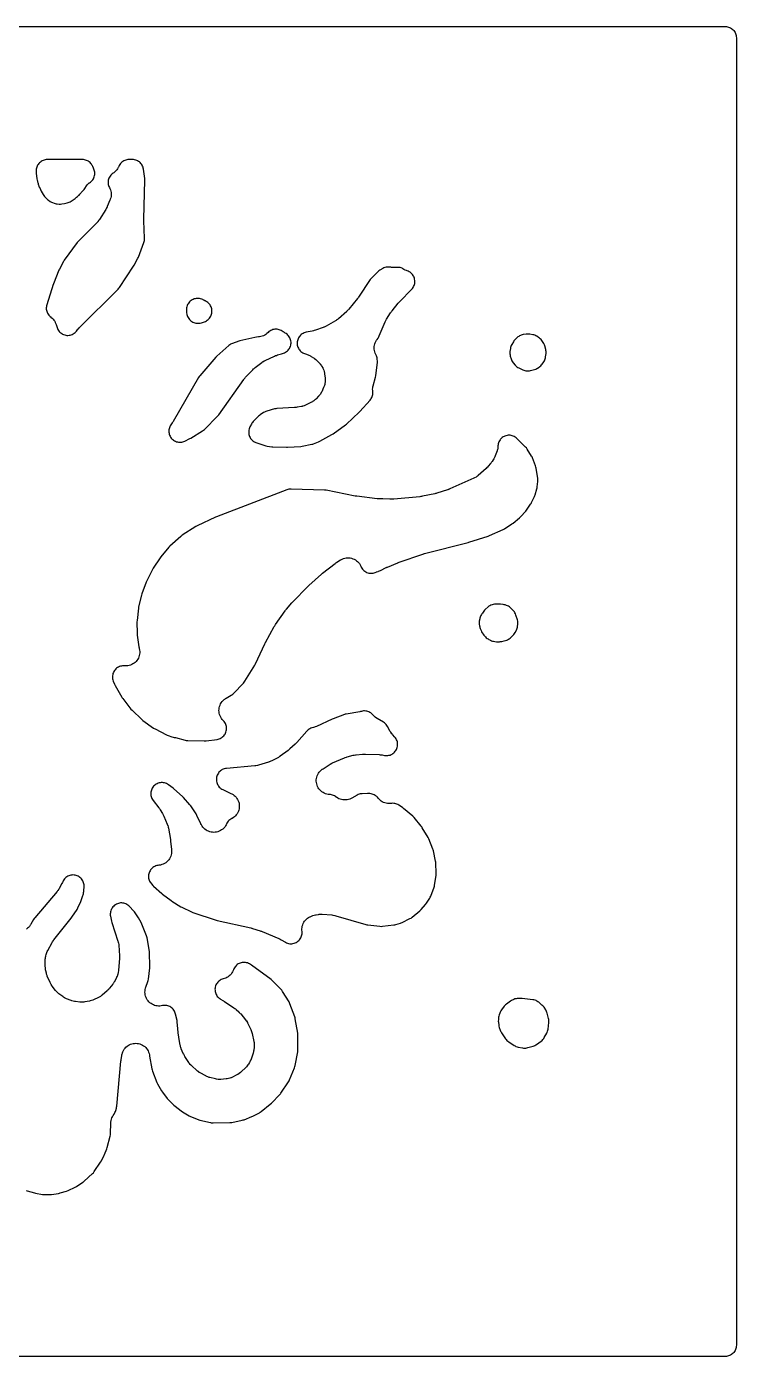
# Model space of a CAD drawing. Header units: millimetres. Extents: x 0 to 300, y 0 to 300.
# Drawn here: x 140.1 to 300.1, y -0.1 to 299.8 of the extents above; entities that cross this region are included whole.
import ezdxf

# ---------------------------------------------------------------- set-up
doc = ezdxf.new("R2010")
doc.units = ezdxf.units.MM
doc.layers.add('CUT', color=7, linetype='CONTINUOUS')

msp = doc.modelspace()

# ---------------------------------------------------------------- linework, layer by layer
at = {"layer": 'CUT'}
for points in [[(2.4114, 299.8475), (297.5886, 299.8475), (297.8947, 299.8324), (298.1371, 299.7965), (298.3748, 299.7369), (298.6056, 299.6544), (298.8271, 299.5496), (299.0373, 299.4236), (299.2341, 299.2776), (299.4156, 299.1131), (299.5802, 298.9315), (299.7262, 298.7347), (299.8521, 298.5245), (299.9569, 298.303), (300.0395, 298.0723), (300.099, 297.8346), (300.135, 297.5922), (300.15, 297.2861), (300.15, 2.4114), (300.135, 2.1053), (300.099, 1.8629), (300.0395, 1.6252), (299.9569, 1.3944), (299.8521, 1.1729), (299.7262, 0.9627), (299.5802, 0.7659), (299.4156, 0.5844), (299.2341, 0.4198), (299.0373, 0.2738), (298.8271, 0.1479), (298.6056, 0.0431), (298.3748, -0.0395), (298.1371, -0.099), (297.8947, -0.135), (297.5886, -0.15), (2.4114, -0.15)], [(140.032, 37.2926), (140.2198, 37.2301), (141.8791, 36.7504), (142.1138, 36.6947), (143.6831, 36.4011), (143.9143, 36.369), (144.1474, 36.3585), (145.3209, 36.3607), (145.6818, 36.3876), (147.3267, 36.6307), (147.5115, 36.6651), (147.6932, 36.7134), (149.1308, 37.1536), (149.4734, 37.2868), (151.0506, 38.0376), (151.3385, 38.1988), (152.7774, 39.1342), (152.9417, 39.2506), (153.096, 39.3799), (154.9661, 41.079), (155.1756, 41.2937), (155.358, 41.532), (156.7741, 43.633), (156.9541, 43.9469), (157.5626, 45.2124), (157.5759, 45.2406), (157.5784, 45.2459), (157.6306, 45.3663), (158.1716, 46.7082), (158.2653, 46.9868), (158.9676, 49.5687), (159.0289, 49.8632), (159.0544, 50.1629), (159.1125, 52.502), (159.1215, 52.6853), (159.1239, 52.718), (159.1652, 53.0528), (159.2326, 53.3531), (159.329, 53.6454), (159.4534, 53.9268), (159.6048, 54.1948), (159.8339, 54.521), (159.8319, 54.5223), (159.9074, 54.6298), (160.0271, 54.8409), (160.1257, 55.0627), (160.2023, 55.2929), (160.3511, 55.8249), (160.4021, 56.0454), (160.433, 56.2697), (161.3647, 66.4186), (161.3793, 66.5514), (161.3908, 66.6414), (161.4101, 66.7736), (161.5725, 67.7621), (161.6068, 67.9431), (161.6137, 67.9752), (161.7011, 68.3022), (161.8096, 68.5913), (161.946, 68.8683), (162.1089, 69.1306), (162.2967, 69.3757), (162.5077, 69.6011), (162.7398, 69.8048), (162.9907, 69.9848), (163.258, 70.1393), (163.5392, 70.2668), (163.8316, 70.3661), (164.1323, 70.4363), (164.4384, 70.4766), (164.747, 70.4868), (165.0551, 70.4666), (165.3598, 70.4163), (165.658, 70.3364), (165.947, 70.2276), (166.2239, 70.091), (166.4861, 69.9278), (166.731, 69.7398), (166.9563, 69.5287), (167.1598, 69.2965), (167.3395, 69.0454), (167.4938, 68.7779), (167.6211, 68.4966), (167.7202, 68.2042), (167.7968, 67.8745), (167.8048, 67.8307), (167.8249, 67.7082), (167.8306, 67.6691), (167.8404, 67.6082), (168.3404, 64.7114), (168.3959, 64.4647), (168.4761, 64.2248), (169.4817, 61.6577), (169.6328, 61.3398), (170.5296, 59.7525), (170.7295, 59.4516), (171.822, 58.0407), (172.0337, 57.8008), (173.3171, 56.5213), (173.5624, 56.3067), (174.9697, 55.2293), (175.2234, 55.0586), (176.768, 54.1515), (177.0697, 54.0007), (178.7552, 53.296), (178.9413, 53.2267), (179.1323, 53.1724), (181.5376, 52.5912), (181.7491, 52.5496), (181.9634, 52.5264), (182.179, 52.5218), (185.9047, 52.6026), (186.1253, 52.6171), (186.3438, 52.6511), (188.7236, 53.1301), (188.9384, 53.1833), (189.1476, 53.2553), (190.8787, 53.938), (191.1362, 54.0569), (192.5863, 54.8288), (192.7784, 54.9424), (192.9597, 55.0727), (195.0562, 56.7262), (195.3132, 56.9595), (197.1717, 58.8991), (197.3156, 59.0632), (197.4447, 59.2391), (199.1702, 61.8196), (199.2973, 62.0316), (199.4028, 62.2552), (200.5275, 64.9795), (200.614, 65.2244), (200.6747, 65.4768), (201.2415, 68.5273), (201.2729, 68.7538), (201.2835, 68.9822), (201.286, 72.3118), (201.2765, 72.531), (201.2479, 72.7486), (200.671, 76.0134), (200.625, 76.2216), (200.5614, 76.4251), (199.4906, 79.3997), (199.3921, 79.6348), (199.2703, 79.8586), (197.8355, 82.2013), (197.6712, 82.4378), (197.4808, 82.6539), (195.5504, 84.6052), (195.4066, 84.7394), (195.2528, 84.862), (190.7913, 88.1381), (190.5709, 88.2827), (190.3679, 88.401), (190.152, 88.5132), (189.9261, 88.6039), (189.6925, 88.6722), (189.4534, 88.7175), (189.211, 88.7392), (188.9677, 88.7374), (188.7256, 88.7118), (188.4872, 88.6629), (188.2547, 88.591), (188.0303, 88.4968), (187.8161, 88.3813), (187.6142, 88.2455), (187.4264, 88.0907), (187.2546, 87.9183), (187.1003, 87.7301), (186.965, 87.5278), (186.8501, 87.3133), (186.7566, 87.0886), (186.6881, 86.8985), (186.5573, 86.6227), (186.4004, 86.3609), (186.2188, 86.1155), (186.0143, 85.8889), (185.7888, 85.6831), (185.5445, 85.5003), (185.2835, 85.3419), (185.0084, 85.2096), (184.7218, 85.1046), (184.4492, 85.0338), (184.2132, 84.9599), (183.9857, 84.863), (183.7688, 84.7441), (183.5647, 84.6044), (183.3755, 84.4452), (183.2029, 84.2681), (183.0487, 84.0747), (182.9143, 83.8671), (182.8011, 83.6473), (182.7101, 83.4173), (182.6423, 83.1794), (182.5984, 82.9361), (182.5787, 82.6895), (182.5835, 82.4423), (182.6127, 82.1967), (182.666, 81.9552), (182.7429, 81.7201), (182.8426, 81.4938), (182.9642, 81.2785), (183.1065, 81.0762), (183.2681, 80.889), (183.4474, 80.7187), (183.6427, 80.5669), (183.852, 80.4351), (184.3467, 80.1568), (184.4834, 80.0761), (184.5751, 80.0193), (184.7083, 79.9328), (186.8515, 78.4758), (187.0451, 78.3349), (187.1734, 78.2352), (187.3576, 78.0823), (187.932, 77.5736), (188.0436, 77.4707), (188.0632, 77.4518), (188.2734, 77.2329), (188.2914, 77.2125), (188.3897, 77.0968), (189.4905, 75.7469), (189.6279, 75.5676), (189.6514, 75.535), (189.8926, 75.1533), (189.912, 75.118), (190.0149, 74.9169), (190.643, 73.5932), (190.7301, 73.3951), (190.7446, 73.3594), (190.8838, 72.9498), (190.8941, 72.9127), (190.9457, 72.7025), (191.343, 70.8581), (191.3812, 70.6528), (191.387, 70.616), (191.4256, 70.2341), (191.4215, 69.8503), (191.419, 69.8132), (191.3994, 69.6052), (191.313, 68.9016), (191.2826, 68.6996), (191.2762, 68.6637), (191.1826, 68.2663), (191.1724, 68.2313), (191.1095, 68.037), (190.7023, 66.8862), (190.634, 66.7078), (190.621, 66.6762), (190.4577, 66.331), (190.4415, 66.301), (190.3469, 66.1351), (190.1253, 65.7687), (190.0386, 65.6319), (190.0225, 65.6078), (189.8471, 65.3673), (189.6516, 65.1429), (189.6316, 65.1219), (189.5176, 65.0069), (188.516, 64.04), (188.3677, 63.9043), (188.3406, 63.8808), (188.049, 63.6542), (187.7349, 63.4601), (187.7034, 63.4429), (187.5245, 63.3514), (186.3603, 62.7944), (186.2072, 62.7254), (186.1796, 62.7136), (185.8903, 62.6059), (185.6187, 62.5315), (185.3149, 62.477), (185.2851, 62.473), (185.1182, 62.4545), (183.9228, 62.3491), (183.7211, 62.3368), (183.685, 62.3356), (183.3138, 62.3429), (182.9455, 62.3902), (182.9101, 62.3967), (182.7124, 62.4385), (181.4445, 62.7426), (181.2794, 62.7862), (181.2501, 62.7946), (180.953, 62.8952), (180.6662, 63.0224), (180.6389, 63.0361), (180.488, 63.1157), (179.2213, 63.8217), (179.0421, 63.9282), (179.0107, 63.9481), (178.6716, 64.1901), (178.6426, 64.2133), (178.4836, 64.348), (177.3295, 65.3826), (177.2085, 65.496), (177.1874, 65.5167), (176.9793, 65.7394), (176.7917, 65.9795), (176.7745, 66.0037), (176.6814, 66.1408), (175.7765, 67.538), (175.6886, 67.6806), (175.6735, 67.7065), (175.5172, 68.0027), (175.5044, 68.0298), (175.4364, 68.1829), (174.989, 69.2529), (174.9167, 69.4399), (174.9047, 69.4736), (174.7904, 69.8578), (174.7821, 69.8926), (174.7405, 70.0888), (174.4335, 71.7564), (174.4077, 71.9157), (174.3925, 72.0243), (174.3736, 72.1845), (174.0714, 75.3232), (174.0224, 75.6302), (173.6976, 77.0795), (173.6327, 77.3147), (173.5452, 77.5424), (173.4359, 77.7606), (173.3058, 77.967), (173.1563, 78.1598), (172.9887, 78.3371), (172.8046, 78.4972), (172.6057, 78.6385), (172.394, 78.7599), (172.1716, 78.86), (171.9404, 78.938), (171.7027, 78.993), (171.4607, 79.0246), (171.2169, 79.0325), (170.9734, 79.0166), (170.7327, 78.977), (170.4549, 78.9173), (170.1544, 78.8824), (169.8519, 78.8766), (169.5503, 78.8998), (169.2523, 78.952), (168.9607, 79.0325), (168.6782, 79.1406), (168.4074, 79.2754), (168.1508, 79.4356), (167.9108, 79.6197), (167.6895, 79.826), (167.4891, 80.0526), (167.3114, 80.2975), (167.1581, 80.5582), (167.0305, 80.8325), (166.9299, 81.1178), (166.8571, 81.4114), (166.8129, 81.7107), (166.7976, 82.0128), (166.8115, 82.315), (166.8543, 82.6145), (166.9325, 82.9367), (166.9416, 82.9676), (166.9967, 83.1394), (167.4389, 84.4119), (167.5116, 84.6627), (167.5577, 84.9197), (167.8888, 87.545), (167.9055, 87.7359), (167.9075, 87.9275), (167.827, 90.8097), (167.7924, 91.1607), (167.2639, 94.2564), (167.2102, 94.4981), (167.1329, 94.7333), (166.1174, 97.3731), (165.9622, 97.7025), (165.3599, 98.7717), (165.204, 99.0145), (164.4027, 100.117), (164.2249, 100.3347), (163.3132, 101.3313), (163.136, 101.5065), (162.9423, 101.6633), (162.7339, 101.7999), (162.513, 101.9152), (162.2816, 102.0079), (162.0422, 102.0771), (161.7972, 102.1221), (161.5488, 102.1425), (161.2996, 102.138), (161.0522, 102.1088), (160.8088, 102.0551), (160.572, 101.9774), (160.3442, 101.8766), (160.1275, 101.7535), (159.9241, 101.6095), (159.7361, 101.446), (159.5653, 101.2646), (159.4134, 101.067), (159.2819, 100.8553), (159.1721, 100.6316), (159.0852, 100.3981), (159.0219, 100.1571), (158.983, 99.9109), (158.9687, 99.6621), (158.9793, 99.4132), (159.0146, 99.1665), (159.2377, 98.0195), (159.3168, 97.716), (160.7026, 93.5007), (160.7477, 93.3533), (160.7552, 93.3268), (160.8213, 93.0513), (160.8646, 92.7713), (160.8676, 92.7438), (160.8817, 92.5904), (161.0488, 90.2425), (161.0561, 90.1043), (161.0569, 90.0795), (161.0561, 89.8029), (161.0552, 89.7781), (161.0471, 89.64), (160.8452, 87.0081), (160.8293, 86.8465), (160.8258, 86.8176), (160.7731, 86.4972), (160.7671, 86.4688), (160.7304, 86.3106), (160.6959, 86.1757), (160.6405, 85.9805), (160.6296, 85.946), (160.4875, 85.5661), (160.473, 85.533), (160.3867, 85.3493), (159.975, 84.5312), (159.8866, 84.3661), (159.8701, 84.337), (159.6692, 84.021), (159.6499, 83.9937), (159.5379, 83.8436), (158.7952, 82.8986), (158.6782, 82.7571), (158.6567, 82.7323), (158.4028, 82.4673), (158.379, 82.4448), (158.2426, 82.3219), (157.1425, 81.3785), (157.0118, 81.2715), (156.9879, 81.2528), (156.7349, 81.0727), (156.4666, 80.916), (156.4398, 80.9019), (156.2884, 80.8268), (155.1876, 80.3106), (155.0411, 80.2458), (155.0147, 80.2347), (154.7383, 80.1329), (154.4544, 80.0551), (154.4264, 80.0487), (154.2695, 80.0163), (153.2082, 79.8209), (153.0289, 79.7923), (152.9968, 79.788), (152.6643, 79.7596), (152.3307, 79.7635), (152.2983, 79.7654), (152.1174, 79.7807), (151.1052, 79.8908), (150.9394, 79.9126), (150.9099, 79.9172), (150.6084, 79.9775), (150.3136, 80.0645), (150.2853, 80.0742), (150.1284, 80.1321), (149.131, 80.5259), (148.9796, 80.5895), (148.9527, 80.6015), (148.6827, 80.7365), (148.4256, 80.8946), (148.4012, 80.911), (148.2673, 81.006), (147.3638, 81.677), (147.2325, 81.7791), (147.2095, 81.7978), (146.9812, 82.0011), (146.7718, 82.2238), (146.7524, 82.2463), (146.6468, 82.3747), (145.8903, 83.3375), (145.7909, 83.47), (145.7736, 83.4941), (145.6073, 83.7492), (145.4642, 84.018), (145.4514, 84.0448), (145.3834, 84.1959), (144.7693, 85.645), (144.7112, 85.7904), (144.7013, 85.8167), (144.6036, 86.1141), (144.596, 86.1411), (144.5565, 86.2927), (144.4289, 86.8286), (144.3845, 87.0421), (144.3778, 87.0803), (144.3267, 87.5131), (144.3244, 87.5519), (144.3178, 87.7699), (144.316, 89.2448), (144.3192, 89.4044), (144.3204, 89.4329), (144.345, 89.7253), (144.3943, 90.0145), (144.4003, 90.0425), (144.4372, 90.1977), (144.5168, 90.5041), (144.5794, 90.7185), (144.5916, 90.7564), (144.7545, 91.1721), (144.7711, 91.2082), (144.8709, 91.4081), (145.8409, 93.2158), (145.9251, 93.3645), (145.9408, 93.3908), (146.129, 93.6758), (146.147, 93.7005), (146.2507, 93.8363), (150.1764, 98.743), (150.3083, 98.924), (151.4799, 100.6921), (151.5758, 100.8493), (151.66, 101.013), (152.3569, 102.5016), (152.4411, 102.7043), (152.5072, 102.9135), (152.5795, 103.1829), (152.6318, 103.36), (152.6419, 103.3914), (152.7939, 103.7944), (152.7931, 103.7947), (152.8591, 103.9716), (152.9247, 104.2261), (152.9632, 104.4861), (152.9742, 104.7487), (152.9737, 104.7946), (152.975, 104.828), (152.987, 105.0149), (153.0512, 105.7331), (153.0611, 105.977), (153.0471, 106.2206), (153.0094, 106.4617), (152.9484, 106.6981), (152.8646, 106.9273), (152.7589, 107.1473), (152.6322, 107.3559), (152.4858, 107.5512), (152.3211, 107.7312), (152.1396, 107.8944), (151.943, 108.039), (151.7333, 108.1639), (151.5124, 108.2676), (151.2824, 108.3494), (151.0456, 108.4083), (150.8041, 108.4438), (150.5603, 108.4556), (150.3166, 108.4437), (150.0751, 108.4079), (149.8383, 108.3489), (149.6084, 108.267), (149.3876, 108.1631), (149.1779, 108.0381), (148.9815, 107.8933), (148.8001, 107.7301), (148.6354, 107.5499), (148.4892, 107.3545), (148.3626, 107.1458), (148.2571, 106.9258), (148.187, 106.7595), (148.1709, 106.7264), (148.0753, 106.5433), (147.443, 105.4092), (147.3501, 105.2518), (147.3328, 105.2241), (147.1246, 104.9237), (147.1047, 104.8978), (146.9898, 104.7556), (141.9408, 98.8059), (141.8042, 98.6296), (141.6839, 98.4419), (141.0402, 97.3312), (140.9434, 97.1733), (140.9254, 97.1455), (140.7264, 96.8692), (140.521, 96.6363), (140.2935, 96.4248), (140.0463, 96.2368)]]:
    msp.add_lwpolyline(points, dxfattribs=at)
for points in [[(142.4176, 265.5052), (142.4892, 265.2355), (142.5381, 265.0856), (142.576, 264.8555), (142.6193, 264.6479), (142.68, 264.4447), (142.6858, 264.4279), (142.7219, 264.2893), (142.7928, 264.0888), (142.8667, 263.9049), (142.887, 263.8462), (142.9689, 263.6396), (142.9911, 263.5955), (143.1996, 263.0768), (143.2805, 262.8964), (143.3755, 262.7229), (143.8377, 261.9527), (143.9784, 261.7429), (144.1396, 261.5485), (144.5943, 261.053), (144.8126, 260.8424), (145.0548, 260.6598), (145.4396, 260.4047), (145.6947, 260.2565), (145.9655, 260.1393), (146.3319, 260.0059), (146.5385, 259.9406), (146.75, 259.8935), (146.9648, 259.8649), (147.4507, 259.8215), (147.7366, 259.8123), (148.0218, 259.836), (148.6337, 259.9221), (148.9319, 259.9828), (149.2205, 260.0793), (149.8897, 260.3493), (150.1297, 260.4613), (150.3566, 260.598), (151.0239, 261.0502), (151.202, 261.1828), (151.3677, 261.3307), (151.5622, 261.5206), (151.629, 261.5733), (151.7864, 261.7084), (151.9321, 261.8562), (152.1337, 262.0784), (152.1863, 262.1297), (152.3307, 262.283), (152.41, 262.3829), (152.8561, 262.8745), (153.05, 263.1169), (153.7741, 264.1473), (153.8349, 264.2432), (153.997, 264.3936), (154.239, 264.5781), (154.2924, 264.6112), (154.5005, 264.7552), (154.693, 264.9194), (154.8679, 265.1023), (155.0234, 265.3019), (155.1579, 265.5163), (155.2701, 265.7431), (155.3588, 265.9801), (155.423, 266.2248), (155.4622, 266.4748), (155.4759, 266.7275), (155.4641, 266.9802), (155.4267, 267.2305), (155.3642, 267.4757), (155.2772, 267.7133), (155.1667, 267.941), (155.1631, 267.9474), (155.0096, 268.2728), (155.0088, 268.2748), (155.0074, 268.2742), (154.955, 268.4022), (154.8452, 268.6116), (154.7162, 268.8097), (154.569, 268.9947), (154.405, 269.165), (154.2256, 269.319), (154.0325, 269.4554), (153.8274, 269.5729), (153.612, 269.6706), (153.3885, 269.7474), (153.1586, 269.8028), (152.9246, 269.8363), (152.6884, 269.8475), (152.2256, 269.8475), (152.2189, 269.8475), (144.8446, 269.8475), (144.799, 269.8475), (144.7685, 269.8475), (144.5272, 269.8358), (144.2881, 269.8009), (144.0535, 269.743), (143.8255, 269.6628), (143.6064, 269.561), (143.3982, 269.4384), (143.2027, 269.2964), (143.0219, 269.1361), (142.8574, 268.9591), (142.7107, 268.7671), (142.5833, 268.5618), (142.4762, 268.3452), (142.3906, 268.1192), (142.3272, 267.8861), (142.2866, 267.6479), (142.2692, 267.4069), (142.2605, 267.04), (142.2658, 266.8064), (142.293, 266.5744), (142.3168, 266.4295), (142.3258, 266.3323), (142.3327, 266.1365), (142.3603, 265.9578), (142.3766, 265.7813)], [(146.2595, 233.635), (146.4288, 233.3827), (146.5729, 233.1153), (146.7019, 232.8084), (146.713, 232.7779), (146.7709, 232.6063), (146.9766, 231.944), (147.062, 231.7105), (147.1703, 231.4866), (147.3003, 231.2746), (147.4506, 231.0765), (147.6199, 230.8944), (147.8065, 230.73), (148.0085, 230.5849), (148.2239, 230.4606), (148.4506, 230.3584), (148.6863, 230.2791), (148.9287, 230.2237), (149.1754, 230.1926), (149.424, 230.1862), (149.672, 230.2045), (149.917, 230.2474), (150.1564, 230.3144), (150.3881, 230.4048), (150.6096, 230.5178), (150.8188, 230.6523), (151.0136, 230.8069), (151.192, 230.98), (151.3524, 231.1701), (151.4961, 231.3586), (151.657, 231.5555), (151.7707, 231.6853), (151.9445, 231.8708), (160.7219, 240.6228), (160.8891, 240.8069), (161.0371, 241.0067), (164.2273, 245.7935), (164.3544, 246.0066), (165.1867, 247.5724), (165.3183, 247.8632), (166.551, 251.1303), (166.6284, 251.3721), (166.681, 251.6206), (166.708, 251.8731), (166.7093, 252.127), (166.5309, 256.0308), (166.5271, 256.1716), (166.5263, 256.2674), (166.5278, 256.4083), (166.7863, 265.1771), (166.7834, 265.3904), (166.7625, 265.6027), (166.4644, 267.6994), (166.4196, 267.9333), (166.3529, 268.1619), (166.2646, 268.3831), (166.1557, 268.595), (166.0272, 268.7955), (165.8802, 268.9828), (165.716, 269.1553), (165.5361, 269.3115), (165.3422, 269.4497), (165.136, 269.5689), (164.9194, 269.668), (164.6943, 269.746), (164.4629, 269.8022), (164.2271, 269.8361), (163.9892, 269.8475), (163.178, 269.8475), (162.9348, 269.8356), (162.6939, 269.8001), (162.4576, 269.7414), (162.2281, 269.66), (162.0077, 269.5566), (161.7983, 269.4323), (161.6021, 269.2882), (161.4207, 269.1257), (161.2561, 268.9463), (161.1097, 268.7518), (160.9829, 268.5439), (160.8769, 268.3247), (160.8658, 268.2986), (160.7882, 268.128), (160.7736, 268.0979), (160.608, 267.7959), (160.4302, 267.5368), (160.2275, 267.2968), (160.0017, 267.0783), (159.7553, 266.8833), (159.6254, 266.8001), (159.4244, 266.657), (159.2385, 266.4947), (159.0694, 266.3149), (158.919, 266.1193), (158.7885, 265.9099), (158.6793, 265.6885), (158.5925, 265.4575), (158.5289, 265.2191), (158.4891, 264.9756), (158.4735, 264.7293), (158.4822, 264.4827), (158.5153, 264.2381), (158.5722, 263.998), (158.6526, 263.7647), (158.7556, 263.5404), (158.8792, 263.303), (158.9929, 263.0208), (159.0788, 262.7288), (159.1361, 262.43), (159.1643, 262.127), (159.163, 261.8227), (159.1324, 261.52), (159.0726, 261.2216), (158.9758, 260.9024), (158.9649, 260.8719), (158.8998, 260.7025), (158.3014, 259.2521), (158.2347, 259.1003), (158.2222, 259.0734), (158.0692, 258.7792), (158.0543, 258.7535), (157.9682, 258.6118), (156.5211, 256.3452), (156.4121, 256.184), (156.3919, 256.1557), (156.1497, 255.8512), (156.1267, 255.8251), (155.994, 255.6827), (151.759, 251.3663), (151.5385, 251.1087), (148.6037, 247.1679), (148.4955, 247.0105), (148.3998, 246.8454), (147.4957, 245.1395), (147.3765, 244.8796), (146.1716, 241.7995), (146.1609, 241.7715), (146.1589, 241.7664), (146.1173, 241.647), (144.6587, 237.0983), (144.5948, 236.8591), (144.555, 236.6147), (144.5395, 236.3677), (144.5485, 236.1203), (144.5819, 235.875), (144.6394, 235.6342), (144.7205, 235.4003), (144.8243, 235.1755), (144.9498, 234.9622), (145.0959, 234.7622), (145.2609, 234.5777), (145.4434, 234.4105), (145.624, 234.2753), (145.5953, 234.2967), (145.8521, 234.0848), (146.0667, 233.8697)], [(201.112, 213.9593), (200.8768, 213.9241), (200.7164, 213.9053), (200.4795, 213.885), (196.5451, 213.6742), (196.2684, 213.6439), (195.9968, 213.583), (194.2702, 213.0934), (194.0188, 213.0075), (193.778, 212.8954), (193.5504, 212.7583), (192.7753, 212.2335), (192.5842, 212.0903), (192.4076, 211.9296), (191.2214, 210.7411), (191.0525, 210.5539), (190.9033, 210.3507), (190.7753, 210.1334), (190.4588, 209.528), (190.3552, 209.3037), (190.2744, 209.0703), (190.2169, 208.83), (190.1835, 208.5852), (190.1743, 208.3384), (190.1896, 208.0918), (190.2292, 207.8479), (190.2926, 207.6091), (190.3793, 207.3778), (190.4884, 207.1561), (190.6188, 206.9463), (190.7693, 206.7504), (190.9384, 206.5703), (191.1245, 206.4078), (191.3257, 206.2644), (191.4352, 206.1943), (191.6154, 206.0892), (191.8037, 205.9995), (191.9989, 205.9258), (193.8394, 205.3172), (194.0716, 205.2527), (194.3088, 205.2108), (195.3782, 205.0748), (195.6033, 205.0565), (198.7127, 204.944), (198.9616, 204.9474), (201.9196, 205.1355), (202.2703, 205.1829), (204.4302, 205.6323), (204.6291, 205.6823), (204.8232, 205.7484), (205.9544, 206.1862), (206.2582, 206.3278), (208.9426, 207.8064), (209.2147, 207.98), (211.9896, 210.0145), (212.2067, 210.1933), (215.0987, 212.8618), (215.2705, 213.0366), (217.5399, 215.5854), (217.6863, 215.766), (217.8152, 215.9594), (217.9256, 216.164), (218.0166, 216.3779), (218.0873, 216.5994), (218.137, 216.8264), (218.1655, 217.0571), (218.1725, 217.2895), (218.1578, 217.5215), (218.1343, 217.735), (218.1294, 218.0274), (218.1517, 218.319), (218.2057, 218.6349), (218.2124, 218.6653), (218.2537, 218.8347), (218.7637, 220.7339), (218.8325, 221.0939), (219.1867, 224.144), (219.2033, 224.4495), (219.1825, 224.7547), (219.1633, 224.9018), (219.1239, 225.1252), (219.0644, 225.3441), (218.9853, 225.5567), (218.8872, 225.7612), (218.831, 225.866), (218.8165, 225.8946), (218.6821, 226.195), (218.5861, 226.4796), (218.5178, 226.772), (218.4776, 227.0696), (218.466, 227.3697), (218.483, 227.6695), (218.5286, 227.9663), (218.6023, 228.2574), (218.7034, 228.5402), (218.831, 228.812), (218.9987, 229.0953), (219.0163, 229.122), (219.1183, 229.2692), (219.3518, 229.5895), (219.5072, 229.8307), (219.634, 230.0881), (220.9754, 233.2584), (221.0367, 233.3957), (221.0482, 233.42), (221.1871, 233.6866), (221.2005, 233.71), (221.2779, 233.8389), (222.1629, 235.2485), (222.2882, 235.4353), (222.377, 235.5595), (222.5132, 235.7385), (223.8745, 237.4198), (223.9833, 237.5481), (224.0592, 237.6336), (224.1736, 237.757), (226.9467, 240.6147), (227.1064, 240.796), (227.2479, 240.992), (227.3697, 241.2007), (227.4709, 241.4202), (227.5504, 241.6484), (227.6075, 241.8833), (227.6416, 242.1225), (227.6525, 242.364), (227.64, 242.6053), (227.6043, 242.8444), (227.5457, 243.0788), (227.4646, 243.3065), (227.362, 243.5254), (227.2388, 243.7332), (227.096, 243.9283), (226.935, 244.1086), (226.7575, 244.2725), (226.5649, 244.4185), (226.3591, 244.5453), (226.142, 244.6515), (225.9157, 244.7363), (225.7554, 244.7877), (225.468, 244.9126), (225.1944, 245.0656), (225.1694, 245.083), (224.9706, 245.2082), (224.761, 245.3143), (224.5424, 245.4002), (224.3166, 245.4652), (224.0857, 245.5087), (223.8518, 245.5304), (223.6169, 245.53), (223.383, 245.5076), (223.3799, 245.5071), (223.0631, 245.4782), (222.7674, 245.4792), (222.4449, 245.5106), (222.4137, 245.5152), (222.2399, 245.5446), (222.1572, 245.5606), (221.9076, 245.596), (221.6557, 245.6061), (221.4041, 245.5907), (221.1553, 245.5501), (220.9118, 245.4846), (220.6762, 245.395), (220.4508, 245.282), (219.7609, 244.8917), (219.559, 244.7643), (219.3701, 244.6183), (219.196, 244.4549), (217.8794, 243.095), (217.7347, 242.932), (217.6048, 242.7569), (214.9361, 238.8123), (214.846, 238.6849), (214.7829, 238.5996), (214.6875, 238.476), (212.7672, 236.0919), (212.6623, 235.9673), (212.643, 235.9454), (212.4173, 235.7103), (212.3962, 235.6902), (212.2759, 235.5802), (210.4013, 233.9399), (210.2591, 233.8215), (210.2332, 233.801), (209.9322, 233.586), (209.9044, 233.5682), (209.7463, 233.4721), (207.672, 232.2804), (207.5208, 232.1981), (207.4934, 232.184), (207.1805, 232.0406), (207.152, 232.0291), (206.9909, 231.9683), (205.2091, 231.3424), (204.9501, 231.2618), (204.7726, 231.2136), (204.5085, 231.1519), (203.1285, 230.8821), (202.8932, 230.8241), (202.6648, 230.7437), (202.4451, 230.6415), (202.2364, 230.5185), (202.0406, 230.3759), (201.8595, 230.2151), (201.6948, 230.0374), (201.548, 229.8447), (201.4207, 229.6386), (201.3138, 229.4212), (201.2285, 229.1945), (201.1656, 228.9606), (201.1255, 228.7217), (201.1088, 228.48), (201.1156, 228.2379), (201.1457, 227.9975), (201.199, 227.7612), (201.2749, 227.5312), (201.3727, 227.3096), (201.4915, 227.0984), (201.6301, 226.8998), (201.7874, 226.7155), (201.9617, 226.5474), (202.1515, 226.3968), (202.355, 226.2654), (202.5702, 226.1542), (202.7952, 226.0644), (202.9643, 226.0063), (203.5697, 225.7826), (203.7397, 225.715), (203.7698, 225.7022), (204.0988, 225.5426), (204.1275, 225.5269), (204.2858, 225.4353), (204.7938, 225.1244), (204.9562, 225.0192), (204.9846, 224.9997), (205.2919, 224.765), (205.3183, 224.7426), (205.4625, 224.6137), (205.8581, 224.241), (206.0033, 224.0965), (206.0285, 224.07), (206.2943, 223.7584), (206.3164, 223.7293), (206.4361, 223.563), (206.5799, 223.3513), (206.6774, 223.2002), (206.6942, 223.1727), (206.8668, 222.8572), (206.8809, 222.8283), (206.9557, 222.6647), (207.0191, 222.5168), (207.0852, 222.3517), (207.0963, 222.3219), (207.196, 222.0106), (207.2657, 221.6913), (207.2711, 221.66), (207.2966, 221.484), (207.4118, 220.5299), (207.4298, 220.3414), (207.4321, 220.3077), (207.4388, 219.9597), (207.4104, 219.6129), (207.4059, 219.5793), (207.3762, 219.3923), (207.3642, 219.3273), (207.3319, 219.1714), (207.3255, 219.1436), (207.2482, 218.8615), (207.1471, 218.5869), (207.1362, 218.5606), (207.0718, 218.415), (206.6361, 217.4834), (206.5451, 217.3018), (206.528, 217.2699), (206.3342, 216.9509), (206.1072, 216.6548), (206.0836, 216.6273), (205.9473, 216.4767), (205.3643, 215.8663), (205.2172, 215.7206), (205.1903, 215.6953), (204.8988, 215.4508), (204.5821, 215.24), (204.5502, 215.2213), (204.369, 215.1212), (203.171, 214.5021), (203.0043, 214.4212), (202.9742, 214.4074), (202.6577, 214.2817), (202.3303, 214.1878), (202.2981, 214.1803), (202.1166, 214.1425)], [(179.0997, 238.484), (178.8531, 238.5159), (178.6046, 238.5231), (178.3565, 238.5055), (178.1115, 238.4635), (177.8718, 238.3972), (177.6399, 238.3075), (177.418, 238.1952), (177.2084, 238.0615), (177.0131, 237.9075), (176.8341, 237.735), (176.6731, 237.5454), (176.5317, 237.3409), (176.4114, 237.1233), (176.3132, 236.8948), (176.2383, 236.6577), (176.1873, 236.4143), (176.1562, 236.2183), (176.131, 235.9926), (176.1263, 235.7655), (176.1422, 235.5389), (176.1787, 235.3147), (176.2667, 234.8949), (176.3296, 234.6549), (176.4159, 234.4224), (176.5248, 234.1996), (176.6553, 233.9887), (176.806, 233.7918), (176.9755, 233.6107), (177.1621, 233.4474), (177.364, 233.3033), (177.5792, 233.18), (177.8055, 233.0785), (178.0407, 233), (178.2826, 232.9452), (178.5287, 232.9146), (178.7767, 232.9086), (179.024, 232.9271), (179.2682, 232.9701), (179.507, 233.0371), (180.1963, 233.2678), (180.4228, 233.356), (180.6397, 233.4659), (180.8448, 233.5963), (181.0364, 233.746), (181.2125, 233.9136), (181.3714, 234.0975), (181.5118, 234.296), (181.6322, 234.5072), (181.7315, 234.7291), (181.8089, 234.9596), (181.8634, 235.1965), (181.8947, 235.4375), (181.9025, 235.6805), (181.8866, 235.9231), (181.8472, 236.163), (181.7847, 236.3979), (181.6997, 236.6256), (181.5929, 236.8441), (181.4655, 237.0511), (181.3185, 237.2447), (181.1535, 237.4232), (180.9719, 237.5848), (180.7754, 237.728), (180.566, 237.8514), (180.3456, 237.9539), (180.2929, 237.9754), (180.0288, 238.1134), (180.0187, 238.1199), (179.8037, 238.2448), (179.5774, 238.3478), (179.342, 238.4278)], [(172.2319, 209.0921), (172.1932, 208.8516), (172.1781, 208.6085), (172.1867, 208.3651), (172.2189, 208.1237), (172.2745, 207.8866), (172.353, 207.656), (172.4534, 207.4341), (172.575, 207.2231), (172.7166, 207.0249), (172.8767, 206.8414), (173.054, 206.6744), (173.2467, 206.5254), (173.4529, 206.3958), (173.6708, 206.287), (173.8983, 206.1998), (174.1331, 206.1353), (174.3731, 206.0938), (174.616, 206.076), (174.8595, 206.0818), (175.1013, 206.1113), (175.339, 206.1642), (175.5705, 206.24), (175.7935, 206.3379), (176.9358, 206.9076), (177.1367, 207.0196), (179.7416, 208.6333), (179.9776, 208.799), (180.1929, 208.9909), (183.1637, 211.9619), (183.3083, 212.1195), (183.4389, 212.2888), (189.0594, 220.2593), (189.1465, 220.3779), (189.1625, 220.3988), (189.3504, 220.6252), (189.368, 220.6448), (189.4684, 220.7523), (191.1027, 222.4339), (191.2947, 222.618), (191.4293, 222.7381), (191.6339, 222.9081), (193.1453, 224.0758), (193.3145, 224.1991), (193.3453, 224.2203), (193.703, 224.4376), (193.7359, 224.4552), (193.9233, 224.5486), (195.9977, 225.5111), (196.2485, 225.6165), (196.4211, 225.6819), (196.6789, 225.7689), (197.5823, 226.0377), (197.7798, 226.0907), (197.8073, 226.0973), (198.0474, 226.1675), (198.2792, 226.2615), (198.5005, 226.3781), (198.7091, 226.5162), (198.9028, 226.6746), (199.0797, 226.8514), (199.238, 227.0451), (199.3762, 227.2536), (199.4929, 227.4749), (199.5869, 227.7067), (199.6572, 227.9468), (199.7032, 228.1927), (199.7244, 228.442), (199.7205, 228.6921), (199.6917, 228.9406), (199.6382, 229.185), (199.5605, 229.4228), (199.4595, 229.6516), (199.3361, 229.8692), (199.1915, 230.0734), (199.0273, 230.2621), (198.8451, 230.4335), (198.6466, 230.5858), (198.4339, 230.7175), (198.2655, 230.7997), (198.2655, 230.7998), (198.2636, 230.8007), (197.9648, 230.9652), (197.7154, 231.1366), (197.5066, 231.2656), (197.2861, 231.3734), (197.0562, 231.4591), (196.8189, 231.5218), (196.5766, 231.561), (196.3317, 231.5762), (196.0864, 231.5674), (195.8432, 231.5345), (195.6044, 231.478), (195.3723, 231.3983), (195.1491, 231.2962), (194.937, 231.1728), (194.7381, 231.0291), (194.5541, 230.8666), (194.2922, 230.6113), (194.0531, 230.4198), (193.7966, 230.2526), (193.5251, 230.1111), (193.2411, 229.9966), (192.9473, 229.9104), (192.6176, 229.8476), (192.5852, 229.843), (192.4038, 229.8221), (191.9108, 229.7772), (191.5645, 229.7209), (188.1621, 228.9198), (187.9338, 228.8545), (186.5556, 228.3882), (186.3238, 228.2967), (186.1022, 228.1825), (185.8931, 228.0468), (185.6986, 227.8909), (183.0047, 225.5031), (182.768, 225.2629), (179.1635, 221.0742), (179.0214, 220.8927), (178.8966, 220.699), (173.1216, 210.7542), (173.0517, 210.6387), (173.0028, 210.561), (172.9288, 210.4481), (172.6118, 209.9829), (172.4847, 209.7752), (172.3783, 209.5561), (172.2938, 209.3277)], [(249.166, 225.5345), (249.3413, 224.9189), (249.4236, 224.6773), (249.5302, 224.4453), (249.6599, 224.2253), (249.8114, 224.0198), (250.2338, 223.5038), (250.4159, 223.3045), (250.6183, 223.1259), (250.8389, 222.9702), (251.0749, 222.8393), (251.9591, 222.4093), (252.1907, 222.3107), (252.4311, 222.236), (252.6778, 222.1858), (252.6798, 222.1855), (252.9426, 222.1598), (253.2067, 222.1619), (253.4691, 222.1919), (253.7268, 222.2494), (254.6624, 222.5107), (254.8971, 222.5889), (255.1229, 222.69), (255.3376, 222.8129), (255.6577, 223.0177), (255.863, 223.1642), (256.0525, 223.3307), (256.2243, 223.5154), (256.3766, 223.7165), (256.7256, 224.2292), (256.8512, 224.4344), (256.9566, 224.6507), (257.0406, 224.8761), (257.1027, 225.1085), (257.1421, 225.3459), (257.226, 226.064), (257.2423, 226.3014), (257.236, 226.5393), (257.2071, 226.7755), (257.1559, 227.0078), (256.9422, 227.7964), (256.8532, 228.0642), (256.7346, 228.3202), (256.5878, 228.5612), (256.2533, 229.0467), (256.1034, 229.2428), (255.9348, 229.4232), (255.7493, 229.586), (255.5487, 229.7298), (255.1525, 229.9851), (254.9385, 230.1084), (254.7133, 230.2101), (254.4793, 230.289), (254.2386, 230.3445), (253.5816, 230.4619), (253.3018, 230.4958), (253.02, 230.498), (252.7397, 230.4685), (252.0895, 230.3626), (251.8665, 230.3157), (251.6488, 230.2488), (251.438, 230.1623), (251.236, 230.057), (251.0695, 229.9604), (250.8887, 229.8447), (250.7184, 229.7139), (250.56, 229.569), (250.2418, 229.2518), (250.0983, 229.0961), (249.9684, 228.9288), (249.8532, 228.7511), (249.505, 228.1606), (249.3884, 227.9379), (249.2947, 227.7046), (249.2249, 227.4631), (249.1797, 227.2158), (249.0917, 226.5442), (249.0715, 226.2902), (249.0772, 226.0355), (249.1088, 225.7827)], [(161.2507, 155.5422), (161.0198, 155.4612), (160.7979, 155.3581), (160.5872, 155.2337), (160.3896, 155.0894), (160.2071, 154.9264), (160.0414, 154.7464), (159.8941, 154.551), (159.7666, 154.3422), (159.6602, 154.1219), (159.5757, 153.8923), (159.5141, 153.6555), (159.476, 153.4138), (159.4617, 153.1696), (159.4713, 152.9251), (159.5047, 152.6827), (159.5617, 152.4448), (159.6417, 152.2135), (159.9351, 151.4831), (160.0777, 151.1863), (161.5663, 148.5486), (161.6653, 148.3876), (161.7762, 148.2346), (163.6303, 145.8703), (163.8749, 145.6011), (166.0686, 143.5155), (166.3389, 143.2924), (168.7212, 141.592), (168.8854, 141.4843), (169.0575, 141.3898), (171.6735, 140.0848), (171.794, 140.0316), (171.8273, 140.0138), (172.0553, 139.9195), (172.8833, 139.6243), (173.1145, 139.5542), (173.3514, 139.5068), (173.5918, 139.4824), (173.6523, 139.4822), (175.8682, 138.859), (176.0729, 138.8106), (176.2809, 138.7796), (176.4908, 138.7662), (180.16, 138.6864), (180.3615, 138.6901), (180.562, 138.7101), (183.0369, 139.0576), (183.2809, 139.1043), (183.519, 139.175), (183.749, 139.2691), (183.9685, 139.3854), (184.1754, 139.523), (184.3676, 139.6804), (184.5432, 139.8562), (184.7005, 140.0485), (184.8379, 140.2554), (184.9542, 140.475), (185.048, 140.705), (185.1186, 140.9432), (185.1652, 141.1873), (185.1873, 141.4347), (185.1847, 141.6832), (185.1575, 141.9301), (185.106, 142.1731), (185.0305, 142.4099), (184.932, 142.6379), (184.8112, 142.8551), (184.6696, 143.0592), (184.5084, 143.2482), (184.2305, 143.543), (184.0395, 143.7909), (183.8741, 144.0566), (183.736, 144.3373), (183.6264, 144.6305), (183.5465, 144.933), (183.4971, 145.2421), (183.4787, 145.5544), (183.4914, 145.8671), (183.5351, 146.177), (183.6093, 146.481), (183.7135, 146.7761), (183.8464, 147.0594), (184.0069, 147.3281), (184.1932, 147.5795), (184.4036, 147.8111), (184.636, 148.0207), (184.9123, 148.2239), (184.9402, 148.2423), (185.0983, 148.3414), (186.2161, 149.0034), (186.4047, 149.1269), (186.5815, 149.2669), (186.7448, 149.4222), (188.9969, 151.7658), (189.1702, 151.9664), (189.3213, 152.1842), (191.5599, 155.8084), (191.6992, 156.0667), (193.816, 160.6117), (193.8679, 160.7188), (193.9044, 160.791), (193.9597, 160.8964), (195.9334, 164.5149), (196.0394, 164.6967), (196.1147, 164.8181), (196.2306, 164.9938), (198.3706, 168.0451), (198.4784, 168.1913), (198.5541, 168.2887), (198.6689, 168.4295), (199.8813, 169.8444), (199.9666, 169.9406), (200.0257, 170.005), (200.1143, 170.0982), (203.4853, 173.5258), (203.5724, 173.6115), (203.6325, 173.6688), (203.7223, 173.7516), (206.5731, 176.2955), (206.6718, 176.3805), (206.7398, 176.4371), (206.8413, 176.5186), (209.659, 178.7015), (209.7738, 178.787), (209.8529, 178.8436), (209.9709, 178.9246), (210.7598, 179.4446), (210.9171, 179.5428), (210.9456, 179.5597), (211.2474, 179.7182), (211.5356, 179.835), (211.834, 179.9227), (212.1395, 179.9806), (212.4493, 180.0079), (212.7603, 180.0046), (213.0694, 179.9705), (213.3736, 179.9061), (213.67, 179.8119), (213.9556, 179.689), (214.2277, 179.5384), (214.4836, 179.3617), (214.7208, 179.1605), (214.9369, 178.937), (215.13, 178.6931), (215.2979, 178.4314), (215.4393, 178.1544), (215.4621, 178.096), (215.562, 177.8732), (215.6832, 177.6612), (215.8245, 177.4621), (215.9846, 177.2777), (216.1619, 177.1098), (216.3547, 176.9599), (216.5612, 176.8296), (216.7794, 176.7201), (217.0073, 176.6324), (217.2426, 176.5673), (217.4832, 176.5255), (217.7267, 176.5074), (217.9708, 176.5131), (218.2132, 176.5426), (218.4516, 176.5956), (218.6836, 176.6716), (218.9071, 176.7699), (218.9928, 176.8126), (219.3119, 176.9342), (219.3435, 176.9445), (219.4818, 176.9857), (219.6871, 177.0567), (219.8854, 177.1453), (221.1709, 177.7878), (221.2845, 177.8422), (221.3624, 177.8779), (221.4779, 177.9285), (223.786, 178.8942), (223.9046, 178.9415), (223.9858, 178.9722), (224.106, 179.0154), (229.4616, 180.8386), (229.5961, 180.8816), (229.688, 180.909), (229.8241, 180.9469), (239.6678, 183.4898), (239.6906, 183.4958), (239.6947, 183.4969), (239.7903, 183.5246), (244.203, 184.8996), (244.4865, 185.0071), (247.5343, 186.3806), (247.7024, 186.4641), (247.8637, 186.5599), (249.5508, 187.6498), (249.7883, 187.8239), (251.2263, 189.0141), (251.4853, 189.2618), (252.6385, 190.5351), (252.8399, 190.7887), (253.7514, 192.1032), (253.8594, 192.2733), (253.9534, 192.4514), (254.6219, 193.8528), (254.6978, 194.0292), (254.7601, 194.211), (255.1621, 195.5514), (255.2204, 195.7871), (255.2557, 196.0273), (255.3757, 197.2594), (255.3867, 197.5631), (255.3608, 197.8658), (255.0153, 200.2131), (254.9574, 200.494), (254.8676, 200.7665), (254.162, 202.5551), (254.0683, 202.764), (253.9559, 202.9636), (252.9649, 204.5477), (252.7968, 204.7845), (252.6024, 205.0003), (250.6442, 206.9348), (250.4651, 207.0955), (250.2713, 207.2382), (250.0647, 207.3617), (249.8472, 207.4647), (249.6208, 207.5463), (249.3876, 207.6057), (249.1498, 207.6425), (248.9096, 207.6562), (248.6691, 207.6468), (248.4307, 207.6143), (248.1964, 207.559), (247.9686, 207.4814), (247.7493, 207.3823), (247.5406, 207.2626), (247.3443, 207.1234), (247.1623, 206.9659), (246.9963, 206.7917), (246.8478, 206.6023), (246.7183, 206.3995), (246.6088, 206.1852), (246.5204, 205.9614), (246.454, 205.7301), (246.4101, 205.4935), (246.3891, 205.2537), (246.3861, 205.1751), (246.3836, 205.1381), (246.337, 204.7588), (246.2487, 204.387), (246.2382, 204.3515), (246.1735, 204.1538), (245.7682, 203.0228), (245.6859, 202.8132), (245.6701, 202.7763), (245.4687, 202.3739), (245.4486, 202.3392), (245.3301, 202.1478), (245.0755, 201.7628), (244.9441, 201.5767), (244.8511, 201.4531), (244.7087, 201.2753), (244.2008, 200.6794), (244.0238, 200.4859), (243.8992, 200.3589), (243.7091, 200.1782), (241.8965, 198.5722), (241.7502, 198.4491), (241.7235, 198.4277), (241.4382, 198.2227), (241.1335, 198.0478), (241.103, 198.0323), (240.9304, 197.9501), (235.5528, 195.5545), (235.4167, 195.4985), (235.3933, 195.49), (235.3859, 195.4872), (235.2937, 195.4534), (235.169, 195.4077), (235.0892, 195.3785), (235.0107, 195.3497), (235.0071, 195.3485), (232.5843, 194.5913), (232.417, 194.5432), (232.3026, 194.5132), (232.1332, 194.473), (229.3604, 193.8818), (229.1379, 193.8413), (228.9861, 193.8184), (228.7616, 193.7914), (222.8987, 193.2657), (222.3169, 193.2434), (222.1942, 193.2407), (222.1107, 193.2402), (221.9879, 193.2415), (220.3975, 193.2847), (219.5229, 193.3217), (219.3861, 193.3299), (219.2933, 193.3373), (219.1569, 193.3506), (214.5736, 193.8815), (214.4194, 193.9026), (214.315, 193.9192), (214.1618, 193.9467), (207.6644, 195.2526), (207.4546, 195.2856), (207.2427, 195.3006), (199.7276, 195.5137), (199.4814, 195.5086), (199.2369, 195.4793), (198.9965, 195.426), (198.7625, 195.3494), (182.9056, 189.2758), (182.7185, 189.1953), (178.5589, 187.2), (178.2956, 187.0535), (175.2142, 185.0877), (175.0493, 184.9729), (174.8943, 184.8453), (172.4282, 182.6447), (172.189, 182.3998), (170.3701, 180.2629), (170.1878, 180.0202), (168.6208, 177.6474), (168.471, 177.388), (167.1775, 174.8017), (167.0661, 174.5434), (166.0925, 171.8861), (166.0077, 171.6041), (165.3694, 168.9179), (165.319, 168.6342), (164.9944, 165.8952), (164.9772, 165.5788), (165.0008, 162.9083), (165.0285, 162.5591), (165.4192, 159.9581), (165.4681, 159.7149), (165.4879, 159.6369), (165.5116, 159.54), (165.5759, 159.2063), (165.6042, 158.8999), (165.6024, 158.5914), (165.5703, 158.2847), (165.5083, 157.9825), (165.417, 157.6879), (165.2973, 157.4036), (165.1504, 157.1324), (164.9775, 156.877), (164.7805, 156.6397), (164.5612, 156.4228), (164.3217, 156.2285), (164.0643, 156.0585), (163.7915, 155.9146), (163.5059, 155.7981), (163.2102, 155.7102), (162.9074, 155.6516), (162.6003, 155.623), (162.2919, 155.6246), (162.2194, 155.6321), (161.975, 155.6454), (161.7306, 155.6347), (161.4884, 155.6002)], [(244.1408, 161.6963), (244.3517, 161.5775), (244.6918, 161.4071), (244.9241, 161.305), (245.1656, 161.227), (245.4138, 161.1739), (245.666, 161.1463), (245.6989, 161.1444), (246.0336, 161.0871), (246.2661, 161.0585), (246.5002, 161.0518), (246.7339, 161.067), (246.8994, 161.0935), (247.0281, 161.1023), (247.2369, 161.1344), (247.7981, 161.2454), (248.08, 161.3184), (248.3515, 161.4236), (248.5553, 161.5167), (248.7529, 161.6177), (248.9407, 161.7358), (249.1173, 161.8701), (249.2813, 162.0195), (249.8075, 162.5435), (249.9758, 162.7288), (250.1248, 162.93), (250.2529, 163.1451), (250.5488, 163.704), (250.6491, 163.9171), (250.7289, 164.1388), (250.7875, 164.367), (250.8243, 164.5997), (250.8671, 164.9877), (250.8821, 165.2417), (250.8712, 165.4959), (250.8346, 165.7477), (250.7725, 165.9944), (250.4356, 167.0935), (250.3432, 167.3458), (250.2243, 167.5866), (250.0802, 167.8133), (249.9127, 168.0233), (249.4741, 168.516), (249.3177, 168.6766), (249.1475, 168.8225), (248.9649, 168.9526), (248.7714, 169.0658), (248.5685, 169.1613), (248.2798, 169.2816), (248.0398, 169.3676), (247.7923, 169.4286), (247.5398, 169.4642), (246.9469, 169.517), (246.7878, 169.5378), (246.6551, 169.543), (246.3074, 169.5739), (246.0617, 169.5837), (245.8163, 169.5692), (245.5734, 169.5308), (245.2869, 169.4708), (245.0427, 169.4066), (244.8061, 169.3182), (244.5798, 169.2063), (244.3658, 169.0722), (244.1665, 168.9172), (243.5364, 168.3739), (243.3449, 168.1901), (243.1739, 167.9871), (243.0254, 167.767), (242.8884, 167.5387), (242.7777, 167.3951), (242.6457, 167.1831), (242.5356, 166.959), (242.5144, 166.9023), (242.4753, 166.8297), (242.385, 166.6173), (242.3147, 166.3975), (242.2649, 166.1721), (242.2584, 166.1205), (242.2104, 165.9418), (242.172, 165.7228), (242.1533, 165.5013), (242.1542, 165.279), (242.1749, 165.0577), (242.23, 164.6608), (242.267, 164.4564), (242.3209, 164.2559), (242.3912, 164.0605), (242.5865, 163.5813), (242.7006, 163.3394), (242.8398, 163.1111), (243.0757, 162.7671), (243.2376, 162.556), (243.385, 162.4012), (243.5903, 162.1665), (243.7583, 161.9922), (243.9424, 161.835)], [(168.9831, 110.3904), (168.7703, 110.2719), (168.5701, 110.1332), (168.3843, 109.9757), (168.2147, 109.8009), (168.063, 109.6104), (167.9305, 109.406), (167.8185, 109.1897), (167.7281, 108.9636), (167.6601, 108.7297), (167.6152, 108.4903), (167.5938, 108.2477), (167.5961, 108.0041), (167.6222, 107.762), (167.6716, 107.5235), (167.744, 107.291), (167.8387, 107.0666), (167.9548, 106.8525), (168.0912, 106.6507), (168.2466, 106.4631), (168.5596, 106.1207), (168.7218, 105.9587), (170.5816, 104.2654), (170.7569, 104.1199), (172.6655, 102.6768), (172.8584, 102.5447), (174.883, 101.2926), (175.1129, 101.1665), (177.2996, 100.1132), (177.598, 99.9924), (182.8134, 98.2636), (183.057, 98.1963), (190.6489, 96.507), (190.8055, 96.4686), (190.9113, 96.4403), (191.066, 96.3952), (192.7739, 95.8576), (192.9451, 95.7992), (193.0604, 95.7567), (193.2285, 95.69), (196.9501, 94.1104), (197.1514, 94.0178), (197.2861, 93.951), (197.4815, 93.8468), (198.4851, 93.2727), (198.7072, 93.16), (198.9394, 93.0699), (199.1795, 93.0034), (199.4249, 92.9611), (199.6733, 92.9434), (199.9223, 92.9505), (200.1693, 92.9824), (200.412, 93.0387), (200.6478, 93.1188), (200.8745, 93.222), (201.0898, 93.3473), (201.2915, 93.4934), (201.4777, 93.6588), (201.6465, 93.8419), (201.7963, 94.0409), (201.9255, 94.2538), (202.0329, 94.4786), (202.1174, 94.7129), (202.1782, 94.9544), (202.2146, 95.2008), (202.2264, 95.4496), (202.2133, 95.6983), (202.1815, 96.0075), (202.1802, 96.3156), (202.209, 96.6224), (202.2677, 96.9249), (202.3557, 97.2202), (202.4722, 97.5054), (202.616, 97.7779), (202.7858, 98.035), (202.98, 98.2742), (203.1966, 98.4933), (203.4337, 98.6902), (203.6888, 98.8629), (203.9857, 99.0239), (204.0153, 99.0381), (204.1828, 99.1136), (204.4643, 99.2322), (204.6151, 99.292), (204.6423, 99.3021), (204.9261, 99.3938), (205.2167, 99.4606), (205.2453, 99.4659), (205.4054, 99.4919), (205.8902, 99.5599), (206.0864, 99.5822), (206.1215, 99.5852), (206.5158, 99.5987), (206.551, 99.598), (206.7482, 99.5892), (208.9486, 99.4322), (209.148, 99.4126), (209.1834, 99.4082), (209.5775, 99.3373), (209.6123, 99.3291), (209.8059, 99.2779), (216.6009, 97.2879), (216.8038, 97.2376), (217.0103, 97.2044), (219.7724, 96.8781), (220.0768, 96.8608), (220.3811, 96.8808), (222.9134, 97.2028), (223.1193, 97.2377), (223.3215, 97.2898), (224.4046, 97.6172), (224.588, 97.6805), (224.7659, 97.7578), (226.5312, 98.608), (226.7856, 98.7493), (227.0218, 98.9192), (228.7651, 100.3339), (228.9334, 100.4835), (229.0875, 100.6476), (230.078, 101.8024), (230.2923, 102.0922), (231.0036, 103.2152), (231.135, 103.4496), (231.2405, 103.6967), (231.9778, 105.7192), (232.05, 105.9522), (232.0992, 106.191), (232.4387, 108.3725), (232.4638, 108.6043), (232.4671, 108.8374), (232.3934, 111.1261), (232.3761, 111.3498), (232.3389, 111.5711), (231.8389, 113.8965), (231.786, 114.1005), (231.716, 114.2994), (230.8031, 116.5821), (230.7216, 116.7643), (230.6258, 116.9395), (229.3138, 119.1273), (229.2095, 119.2871), (229.0932, 119.4385), (227.4684, 121.3955), (227.3299, 121.549), (227.1791, 121.6905), (225.1035, 123.4834), (224.845, 123.6789), (224.0319, 124.2148), (223.8198, 124.34), (223.5965, 124.4437), (223.364, 124.525), (223.1246, 124.583), (222.8807, 124.6172), (222.6346, 124.6272), (222.3887, 124.613), (222.0473, 124.5762), (221.746, 124.5728), (221.4458, 124.5982), (221.1494, 124.6522), (220.8596, 124.7344), (220.5789, 124.8439), (220.31, 124.9797), (220.0553, 125.1407), (219.8172, 125.3253), (219.5978, 125.5318), (219.3802, 125.7802), (219.351, 125.8168), (219.2105, 125.9788), (219.0567, 126.1281), (218.8906, 126.2637), (218.8512, 126.2931), (218.6649, 126.4197), (218.4679, 126.5289), (218.262, 126.62), (218.0486, 126.6922), (217.8296, 126.7449), (217.5233, 126.8042), (217.2366, 126.8426), (216.9475, 126.8477), (215.7663, 126.7999), (215.5327, 126.7795), (215.3021, 126.7373), (215.0764, 126.6736), (214.8577, 126.5891), (214.6479, 126.4844), (213.461, 125.8213), (213.2968, 125.7348), (213.267, 125.7201), (212.9542, 125.5839), (212.6579, 125.4885), (212.3536, 125.4229), (212.0444, 125.3877), (211.7331, 125.3832), (211.423, 125.4095), (211.1169, 125.4664), (210.818, 125.5532), (210.5292, 125.6691), (210.2532, 125.8131), (209.9928, 125.9836), (209.9302, 126.0341), (209.7358, 126.176), (209.5286, 126.2986), (209.3107, 126.4007), (209.0839, 126.4813), (208.8504, 126.5398), (208.6124, 126.5755), (208.4502, 126.5841), (208.4503, 126.5856), (208.4482, 126.5857), (208.1084, 126.6185), (207.8029, 126.679), (207.5049, 126.7693), (207.2173, 126.8887), (206.9429, 127.036), (206.6845, 127.2097), (206.4444, 127.408), (206.2252, 127.6292), (206.0289, 127.8709), (205.8575, 128.1309), (205.7126, 128.4066), (205.5957, 128.6952), (205.508, 128.994), (205.4502, 129.2999), (205.4229, 129.6102), (205.4265, 129.9215), (205.4609, 130.231), (205.5257, 130.5356), (205.6203, 130.8323), (205.7437, 131.1182), (205.8949, 131.3904), (206.0722, 131.6464), (206.274, 131.8836), (206.4982, 132.0996), (206.7663, 132.311), (206.7933, 132.3302), (206.9473, 132.4341), (208.5262, 133.4432), (208.6563, 133.5226), (208.6798, 133.5364), (208.9491, 133.6791), (208.9738, 133.6909), (209.1126, 133.7539), (211.7943, 134.9069), (211.9239, 134.9598), (211.9473, 134.9689), (212.2119, 135.0599), (212.2359, 135.0672), (212.3706, 135.1053), (213.7589, 135.4697), (213.9108, 135.5062), (213.9381, 135.5122), (214.2456, 135.5661), (214.2733, 135.5697), (214.4285, 135.587), (215.8711, 135.7174), (216.1158, 135.7315), (216.2821, 135.7356), (216.5273, 135.7337), (219.5946, 135.609), (219.8551, 135.5893), (220.0313, 135.5698), (220.2899, 135.532), (220.8186, 135.4358), (221.0644, 135.4035), (221.3122, 135.3958), (221.5596, 135.4126), (221.8041, 135.4539), (222.0433, 135.5192), (222.2748, 135.6078), (222.4964, 135.719), (222.706, 135.8516), (222.9013, 136.0042), (223.0806, 136.1755), (223.2421, 136.3637), (223.3841, 136.5669), (223.5052, 136.7833), (223.6044, 137.0105), (223.6805, 137.2465), (223.7329, 137.4888), (223.7611, 137.7352), (223.7647, 137.9831), (223.7437, 138.2301), (223.6983, 138.4739), (223.6291, 138.712), (223.5366, 138.942), (223.4217, 139.1617), (223.2857, 139.369), (223.1298, 139.5618), (222.6289, 140.122), (222.4945, 140.2809), (222.4713, 140.3099), (222.2301, 140.6488), (222.2103, 140.6801), (222.1041, 140.8591), (221.4864, 141.9698), (221.3483, 142.1902), (221.188, 142.3951), (221.0073, 142.5823), (220.8082, 142.7496), (220.5927, 142.8954), (219.1577, 143.7608), (219.0182, 143.8492), (218.9936, 143.8656), (218.727, 144.0603), (218.7039, 144.0787), (218.5773, 144.1847), (218.5005, 144.2519), (218.3657, 144.3758), (218.3422, 144.3985), (218.0807, 144.6767), (217.9022, 144.8488), (217.7075, 145.0023), (217.4985, 145.1358), (217.2774, 145.2479), (217.0462, 145.3376), (216.8073, 145.4039), (216.563, 145.4462), (216.3157, 145.4641), (216.0678, 145.4575), (215.8218, 145.4263), (215.5801, 145.3709), (215.4535, 145.3352), (215.4202, 145.3276), (215.2324, 145.2899), (212.178, 144.7567), (211.9616, 144.709), (211.7504, 144.6423), (209.1906, 143.7077), (208.9992, 143.6287), (205.4326, 141.9803), (205.1931, 141.8795), (205.0282, 141.8168), (204.7823, 141.7328), (204.4137, 141.6211), (204.1979, 141.5448), (203.99, 141.449), (203.7918, 141.3346), (203.6048, 141.2026), (203.4307, 141.054), (203.2709, 140.8901), (201.0163, 138.3553), (200.8898, 138.22), (200.8016, 138.1302), (200.6686, 138.0013), (199.4709, 136.8967), (199.3185, 136.7635), (199.2125, 136.6759), (199.0531, 136.5511), (197.2995, 135.2536), (197.1764, 135.1663), (197.154, 135.1511), (196.8978, 134.9917), (196.8742, 134.9783), (196.7415, 134.9065), (195.3666, 134.1977), (195.2071, 134.1202), (195.1783, 134.107), (194.8493, 133.9751), (194.8193, 133.9647), (194.6505, 133.9105), (192.3675, 133.2371), (192.192, 133.19), (192.1605, 133.1823), (191.8038, 133.1137), (191.7717, 133.1092), (191.5912, 133.0879), (185.1563, 132.4878), (184.9172, 132.4538), (184.6824, 132.3969), (184.4543, 132.3175), (184.2349, 132.2166), (184.0262, 132.0949), (183.8303, 131.9537), (183.6489, 131.7942), (183.4838, 131.618), (183.3364, 131.4266), (183.2082, 131.222), (183.1003, 131.0059), (183.0138, 130.7804), (182.9494, 130.5476), (182.9078, 130.3097), (182.8894, 130.0688), (182.8943, 129.8274), (182.9224, 129.5875), (182.9736, 129.3514), (183.0473, 129.1214), (183.1429, 128.8996), (183.2594, 128.6881), (183.3958, 128.4888), (183.5508, 128.3035), (183.723, 128.1341), (183.9107, 127.9821), (184.1122, 127.8489), (184.3255, 127.7358), (186.1796, 126.8649), (186.3429, 126.7833), (186.3717, 126.768), (186.66, 126.5966), (186.9066, 126.4153), (187.1345, 126.2109), (187.3413, 125.9854), (187.5253, 125.7408), (187.6846, 125.4795), (187.8178, 125.2039), (187.9236, 124.9167), (188.0009, 124.6206), (188.0491, 124.3183), (188.0676, 124.0128), (188.0564, 123.707), (188.0155, 123.4036), (187.9454, 123.1057), (187.8466, 122.8161), (187.7201, 122.5374), (187.5671, 122.2723), (187.389, 122.0233), (187.1876, 121.7929), (186.9648, 121.5831), (186.7226, 121.3959), (186.4634, 121.2332), (186.3346, 121.1689), (186.1204, 121.0484), (185.9191, 120.9075), (185.7326, 120.7475), (185.5627, 120.57), (185.411, 120.3766), (185.2791, 120.1693), (185.1682, 119.9501), (185.0991, 119.7952), (184.9445, 119.5242), (184.7637, 119.2699), (184.5587, 119.0347), (184.3313, 118.821), (184.0839, 118.6309), (183.8188, 118.4662), (183.5388, 118.3286), (183.2464, 118.2195), (182.9447, 118.1398), (182.6366, 118.0905), (182.3252, 118.0719), (182.0134, 118.0843), (181.7044, 118.1275), (181.4011, 118.2012), (181.1067, 118.3045), (180.824, 118.4365), (180.5557, 118.5959), (180.3046, 118.781), (180.073, 118.9902), (179.8633, 119.2213), (179.6775, 119.472), (179.5022, 119.7656), (179.4866, 119.795), (179.4033, 119.9614), (178.4939, 121.8973), (178.406, 122.0672), (178.3054, 122.2299), (177.102, 124.0184), (176.9199, 124.257), (175.4564, 125.9516), (175.2374, 126.1751), (173.3287, 127.8943), (173.1323, 128.0539), (172.0848, 128.8208), (171.879, 128.9564), (171.6607, 129.0712), (171.4323, 129.1638), (171.1958, 129.2335), (170.9536, 129.2796), (170.708, 129.3016), (170.4615, 129.2993), (170.2164, 129.2727), (169.9751, 129.2221), (169.7399, 129.148), (169.5132, 129.0511), (169.2972, 128.9324), (169.0939, 128.7929), (168.9053, 128.6341), (168.7333, 128.4575), (168.5795, 128.2648), (168.4454, 128.0578), (168.3324, 127.8387), (168.2415, 127.6095), (168.1736, 127.3725), (168.1294, 127.13), (168.1093, 126.8843), (168.1135, 126.6377), (168.142, 126.3928), (168.1945, 126.1519), (168.2704, 125.9174), (168.369, 125.6914), (168.4895, 125.4763), (168.6305, 125.2741), (169.9389, 123.5825), (170.0489, 123.4327), (170.1211, 123.3291), (170.2236, 123.1741), (170.7516, 122.3305), (170.8306, 122.1982), (170.8443, 122.1742), (170.9857, 121.9006), (170.9974, 121.8756), (171.0595, 121.7346), (171.8259, 119.8955), (171.9006, 119.7013), (171.9129, 119.6663), (172.0294, 119.2672), (172.0378, 119.2311), (172.0793, 119.0272), (172.5299, 116.4469), (172.5516, 116.3074), (172.5645, 116.2124), (172.5809, 116.0722), (172.7669, 114.173), (172.7805, 113.9861), (172.7821, 113.9527), (172.7814, 113.6085), (172.7493, 113.296), (172.6863, 112.9883), (172.5928, 112.6885), (172.47, 112.3994), (172.3189, 112.1241), (172.141, 111.8652), (171.9383, 111.6253), (171.7126, 111.4069), (171.4663, 111.212), (171.2017, 111.0427), (170.9216, 110.9006), (170.6287, 110.7872), (170.326, 110.7036), (170.0164, 110.6506), (169.9178, 110.6437), (169.676, 110.6149), (169.4381, 110.5627), (169.2064, 110.4877)], [(246.6079, 74.3272), (246.6805, 74.0739), (246.9022, 73.4311), (246.9809, 73.2312), (247.0765, 73.0388), (247.1882, 72.8553), (248.0906, 71.5073), (248.2408, 71.3058), (248.4104, 71.1203), (248.5977, 70.9529), (248.801, 70.805), (250.0195, 70.0092), (250.2303, 69.8857), (250.4522, 69.7835), (250.683, 69.7033), (250.9205, 69.6461), (251.9397, 69.4527), (252.1704, 69.4199), (252.4031, 69.4088), (252.6358, 69.4194), (252.8666, 69.4516), (253.0933, 69.5052), (254.3311, 69.8592), (254.5362, 69.9276), (254.7347, 70.0135), (254.925, 70.1162), (255.1057, 70.2349), (256.1249, 70.9697), (256.3356, 71.1397), (256.5268, 71.3316), (256.6961, 71.543), (256.8415, 71.7714), (257.3847, 72.7367), (257.4951, 72.9578), (257.5832, 73.1888), (257.648, 73.4273), (257.6889, 73.671), (257.8639, 75.1593), (257.8801, 75.3861), (257.8757, 75.6134), (257.8506, 75.8395), (257.8051, 76.0623), (257.5057, 77.2498), (257.4429, 77.4596), (257.362, 77.6631), (257.2636, 77.8587), (257.1485, 78.045), (256.7686, 78.6032), (256.6327, 78.7846), (256.481, 78.953), (256.3146, 79.107), (255.5786, 79.7285), (255.3872, 79.8749), (255.1826, 80.0022), (254.9667, 80.1092), (254.7415, 80.1949), (254.5091, 80.2585), (254.2716, 80.2995), (251.8435, 80.5989), (251.6054, 80.6168), (251.3667, 80.6118), (250.7376, 80.5687), (250.4773, 80.5371), (250.2218, 80.4784), (249.9738, 80.3933), (249.7842, 80.3168), (249.5914, 80.2295), (249.4068, 80.1261), (249.2315, 80.0075), (248.2974, 79.316), (248.1178, 79.1697), (247.9524, 79.0073), (247.8028, 78.8303), (247.1678, 78.0041), (247.0133, 77.7787), (246.8844, 77.5378), (246.7826, 77.2843), (246.6588, 76.9196), (246.5822, 76.6429), (246.5379, 76.3592), (246.4794, 75.7605), (246.4677, 75.4876), (246.4858, 75.215), (246.5623, 74.5867)]]:
    msp.add_lwpolyline(points, close=True, dxfattribs=at)

doc.saveas('drawing.dxf')
